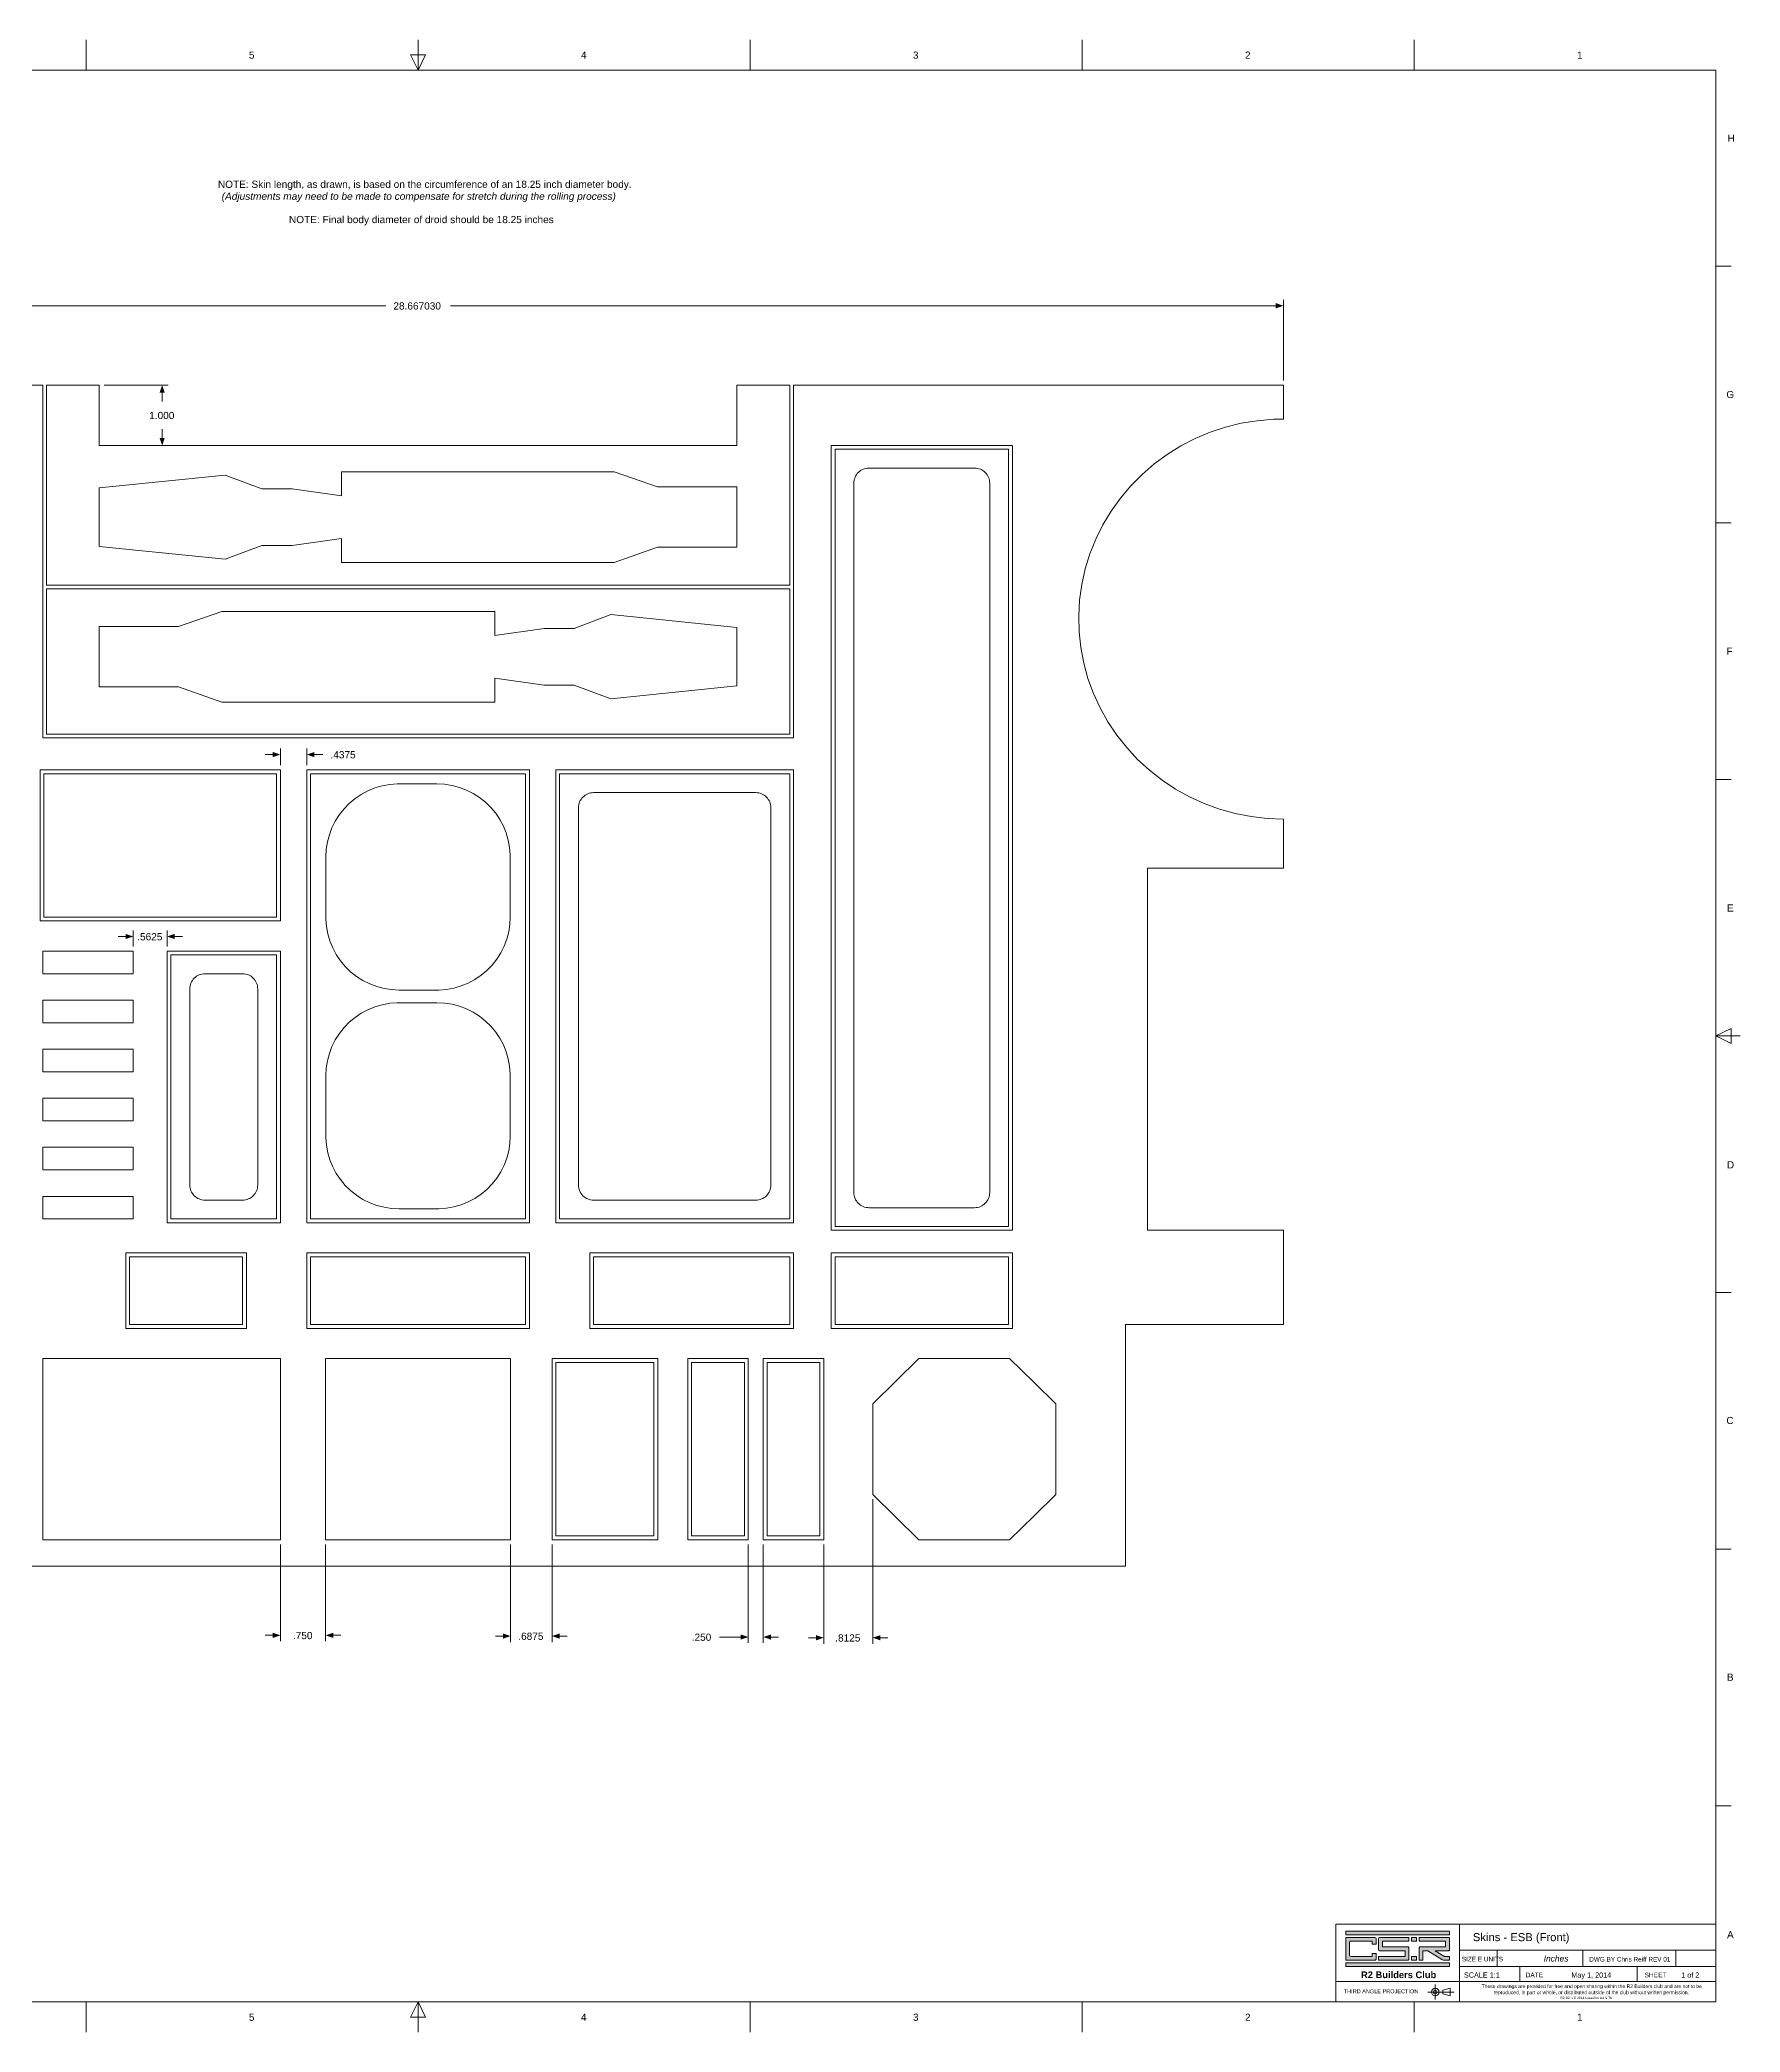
# Model space of a CAD drawing. Header units: millimetres. Extents: x 2076.8 to 2173.2, y 809.3 to 842.3.
# Drawn here: x 2092.39 to 2120.55, y 809.26 to 842.26 of the extents above; entities that cross this region are included whole.
import ezdxf

# ---------------------------------------------------------------- set-up
doc = ezdxf.new("R2010")
doc.units = ezdxf.units.MM
for name, color, linetype in [('PDF_Geometry', 7, 'Continuous'), ('PDF_Solid Fills', 5, 'Continuous'), ('PDF_Text', 7, 'Continuous')]:
    doc.layers.add(name, color=color, linetype=linetype)
doc.styles.add('PDF Arial', font='arial.ttf')
doc.styles.add('PDF Arial Bold', font='arialbd.ttf')
doc.styles.add('PDF Arial Italic', font='ariali.ttf')

msp = doc.modelspace()

# ---------------------------------------------------------------- hatches: boundary and pattern name
at = {"layer": 'PDF_Solid Fills', "true_color": 0xc0c0c0, "transparency": 33554559}
h = msp.add_hatch(color=9, dxfattribs=at)
h.paths.add_polyline_path([(2115.738, 810.345), (2115.738, 810.408), (2114.019, 810.408), (2114.019, 810.345)], flags=0)
h.paths.add_polyline_path([(2114.019, 810.869), (2115.738, 810.869), (2115.738, 810.932), (2114.019, 810.932)], flags=0)
h.paths.add_polyline_path([(2114.522, 810.467), (2114.522, 810.466), (2114.522, 810.465), (2114.522, 810.464), (2114.521, 810.464), (2114.521, 810.463), (2114.521, 810.462), (2114.521, 810.461), (2114.52, 810.46), (2114.52, 810.459), (2114.519, 810.458), (2114.519, 810.457), (2114.518, 810.457), (2114.518, 810.456), (2114.517, 810.455), (2114.516, 810.455), (2114.516, 810.454), (2114.515, 810.453), (2114.514, 810.453), (2114.513, 810.452), (2114.512, 810.452), (2114.512, 810.451), (2114.511, 810.451), (2114.51, 810.451), (2114.509, 810.45), (2114.508, 810.45), (2114.507, 810.45), (2114.506, 810.45), (2114.505, 810.45), (2114.504, 810.45), (2114.036, 810.45), (2114.035, 810.45), (2114.034, 810.45), (2114.033, 810.45), (2114.032, 810.45), (2114.031, 810.45), (2114.031, 810.451), (2114.03, 810.451), (2114.029, 810.451), (2114.028, 810.452), (2114.027, 810.452), (2114.026, 810.453), (2114.026, 810.453), (2114.025, 810.454), (2114.024, 810.455), (2114.023, 810.455), (2114.023, 810.456), (2114.022, 810.457), (2114.022, 810.457), (2114.021, 810.458), (2114.021, 810.459), (2114.02, 810.46), (2114.02, 810.461), (2114.019, 810.462), (2114.019, 810.463), (2114.019, 810.464), (2114.019, 810.464), (2114.019, 810.465), (2114.019, 810.466), (2114.019, 810.467), (2114.019, 810.81), (2114.019, 810.81), (2114.019, 810.811), (2114.019, 810.812), (2114.019, 810.813), (2114.019, 810.814), (2114.019, 810.815), (2114.02, 810.816), (2114.02, 810.817), (2114.021, 810.818), (2114.021, 810.819), (2114.022, 810.819), (2114.022, 810.82), (2114.023, 810.821), (2114.023, 810.822), (2114.024, 810.822), (2114.025, 810.823), (2114.026, 810.824), (2114.026, 810.824), (2114.027, 810.825), (2114.028, 810.825), (2114.029, 810.826), (2114.03, 810.826), (2114.031, 810.826), (2114.031, 810.827), (2114.032, 810.827), (2114.033, 810.827), (2114.034, 810.827), (2114.035, 810.827), (2114.036, 810.827), (2114.504, 810.827), (2114.505, 810.827), (2114.506, 810.827), (2114.507, 810.827), (2114.508, 810.827), (2114.509, 810.827), (2114.51, 810.826), (2114.511, 810.826), (2114.512, 810.826), (2114.512, 810.825), (2114.513, 810.825), (2114.514, 810.824), (2114.515, 810.824), (2114.516, 810.823), (2114.516, 810.822), (2114.517, 810.822), (2114.518, 810.821), (2114.518, 810.82), (2114.519, 810.819), (2114.519, 810.819), (2114.52, 810.818), (2114.52, 810.817), (2114.521, 810.816), (2114.521, 810.815), (2114.521, 810.814), (2114.521, 810.813), (2114.522, 810.812), (2114.522, 810.811), (2114.522, 810.81), (2114.522, 810.81), (2114.522, 810.717), (2114.459, 810.717), (2114.459, 810.76), (2114.459, 810.76), (2114.459, 810.76), (2114.459, 810.761), (2114.459, 810.761), (2114.459, 810.761), (2114.459, 810.761), (2114.459, 810.761), (2114.458, 810.762), (2114.458, 810.762), (2114.458, 810.762), (2114.458, 810.762), (2114.458, 810.763), (2114.458, 810.763), (2114.458, 810.763), (2114.458, 810.763), (2114.457, 810.763), (2114.457, 810.763), (2114.457, 810.763), (2114.457, 810.764), (2114.457, 810.764), (2114.456, 810.764), (2114.456, 810.764), (2114.456, 810.764), (2114.456, 810.764), (2114.455, 810.764), (2114.455, 810.764), (2114.455, 810.764), (2114.455, 810.764), (2114.454, 810.764), (2114.102, 810.764), (2114.101, 810.764), (2114.1, 810.764), (2114.099, 810.764), (2114.098, 810.764), (2114.097, 810.763), (2114.096, 810.763), (2114.095, 810.763), (2114.094, 810.762), (2114.093, 810.762), (2114.092, 810.761), (2114.091, 810.761), (2114.09, 810.76), (2114.089, 810.759), (2114.088, 810.759), (2114.087, 810.758), (2114.086, 810.757), (2114.086, 810.756), (2114.085, 810.755), (2114.084, 810.754), (2114.084, 810.753), (2114.083, 810.752), (2114.083, 810.751), (2114.083, 810.75), (2114.082, 810.749), (2114.082, 810.748), (2114.082, 810.747), (2114.082, 810.746), (2114.081, 810.744), (2114.081, 810.743), (2114.081, 810.534), (2114.081, 810.532), (2114.082, 810.531), (2114.082, 810.53), (2114.082, 810.529), (2114.082, 810.528), (2114.083, 810.527), (2114.083, 810.526), (2114.083, 810.525), (2114.084, 810.524), (2114.084, 810.523), (2114.085, 810.522), (2114.086, 810.521), (2114.086, 810.52), (2114.087, 810.519), (2114.088, 810.518), (2114.089, 810.518), (2114.09, 810.517), (2114.091, 810.516), (2114.092, 810.516), (2114.093, 810.515), (2114.094, 810.515), (2114.095, 810.514), (2114.096, 810.514), (2114.097, 810.513), (2114.098, 810.513), (2114.099, 810.513), (2114.1, 810.513), (2114.101, 810.513), (2114.102, 810.513), (2114.454, 810.513), (2114.455, 810.513), (2114.455, 810.513), (2114.455, 810.513), (2114.455, 810.513), (2114.456, 810.513), (2114.456, 810.513), (2114.456, 810.513), (2114.456, 810.513), (2114.457, 810.513), (2114.457, 810.513), (2114.457, 810.513), (2114.457, 810.514), (2114.457, 810.514), (2114.458, 810.514), (2114.458, 810.514), (2114.458, 810.514), (2114.458, 810.514), (2114.458, 810.515), (2114.458, 810.515), (2114.458, 810.515), (2114.458, 810.515), (2114.459, 810.515), (2114.459, 810.516), (2114.459, 810.516), (2114.459, 810.516), (2114.459, 810.516), (2114.459, 810.517), (2114.459, 810.517), (2114.459, 810.517), (2114.459, 810.56), (2114.522, 810.56)], flags=0)
h.paths.add_polyline_path([(2115.298, 810.45), (2115.298, 810.603), (2115.298, 810.603), (2115.298, 810.603), (2115.298, 810.603), (2115.298, 810.604), (2115.298, 810.604), (2115.298, 810.604), (2115.298, 810.604), (2115.298, 810.604), (2115.298, 810.605), (2115.298, 810.605), (2115.298, 810.605), (2115.299, 810.605), (2115.299, 810.605), (2115.299, 810.606), (2115.299, 810.606), (2115.299, 810.606), (2115.299, 810.606), (2115.3, 810.606), (2115.3, 810.606), (2115.3, 810.606), (2115.3, 810.607), (2115.3, 810.607), (2115.301, 810.607), (2115.301, 810.607), (2115.301, 810.607), (2115.301, 810.607), (2115.302, 810.607), (2115.302, 810.607), (2115.302, 810.607), (2115.382, 810.607), (2115.613, 810.462), (2115.614, 810.462), (2115.616, 810.461), (2115.617, 810.46), (2115.618, 810.459), (2115.62, 810.459), (2115.621, 810.458), (2115.623, 810.457), (2115.624, 810.456), (2115.626, 810.456), (2115.627, 810.455), (2115.629, 810.455), (2115.63, 810.454), (2115.632, 810.454), (2115.633, 810.453), (2115.635, 810.453), (2115.636, 810.452), (2115.638, 810.452), (2115.64, 810.452), (2115.641, 810.451), (2115.643, 810.451), (2115.644, 810.451), (2115.646, 810.45), (2115.648, 810.45), (2115.649, 810.45), (2115.651, 810.45), (2115.652, 810.45), (2115.654, 810.45), (2115.656, 810.45), (2115.657, 810.45), (2115.738, 810.45), (2115.738, 810.513), (2115.657, 810.513), (2115.657, 810.513), (2115.656, 810.513), (2115.656, 810.513), (2115.656, 810.513), (2115.655, 810.513), (2115.655, 810.513), (2115.654, 810.513), (2115.654, 810.513), (2115.654, 810.513), (2115.653, 810.513), (2115.653, 810.513), (2115.652, 810.513), (2115.652, 810.513), (2115.652, 810.513), (2115.651, 810.513), (2115.651, 810.514), (2115.65, 810.514), (2115.65, 810.514), (2115.65, 810.514), (2115.649, 810.514), (2115.649, 810.514), (2115.649, 810.514), (2115.648, 810.515), (2115.648, 810.515), (2115.648, 810.515), (2115.647, 810.515), (2115.647, 810.515), (2115.646, 810.516), (2115.646, 810.516), (2115.5, 810.607), (2115.72, 810.607), (2115.721, 810.607), (2115.722, 810.607), (2115.723, 810.607), (2115.724, 810.607), (2115.725, 810.608), (2115.726, 810.608), (2115.727, 810.608), (2115.728, 810.609), (2115.729, 810.609), (2115.729, 810.61), (2115.73, 810.61), (2115.731, 810.611), (2115.732, 810.611), (2115.733, 810.612), (2115.733, 810.612), (2115.734, 810.613), (2115.734, 810.614), (2115.735, 810.615), (2115.735, 810.616), (2115.736, 810.616), (2115.736, 810.617), (2115.737, 810.618), (2115.737, 810.619), (2115.737, 810.62), (2115.738, 810.621), (2115.738, 810.622), (2115.738, 810.623), (2115.738, 810.624), (2115.738, 810.625), (2115.738, 810.81), (2115.738, 810.81), (2115.738, 810.811), (2115.738, 810.812), (2115.738, 810.813), (2115.737, 810.814), (2115.737, 810.815), (2115.737, 810.816), (2115.736, 810.817), (2115.736, 810.818), (2115.735, 810.819), (2115.735, 810.819), (2115.734, 810.82), (2115.734, 810.821), (2115.733, 810.822), (2115.733, 810.822), (2115.732, 810.823), (2115.731, 810.824), (2115.73, 810.824), (2115.729, 810.825), (2115.729, 810.825), (2115.728, 810.826), (2115.727, 810.826), (2115.726, 810.826), (2115.725, 810.827), (2115.724, 810.827), (2115.723, 810.827), (2115.722, 810.827), (2115.721, 810.827), (2115.72, 810.827), (2115.235, 810.827), (2115.235, 810.764), (2115.671, 810.764), (2115.671, 810.764), (2115.671, 810.764), (2115.671, 810.764), (2115.672, 810.764), (2115.672, 810.764), (2115.672, 810.764), (2115.672, 810.764), (2115.673, 810.764), (2115.673, 810.764), (2115.673, 810.764), (2115.673, 810.763), (2115.673, 810.763), (2115.674, 810.763), (2115.674, 810.763), (2115.674, 810.763), (2115.674, 810.763), (2115.674, 810.763), (2115.674, 810.762), (2115.674, 810.762), (2115.675, 810.762), (2115.675, 810.762), (2115.675, 810.761), (2115.675, 810.761), (2115.675, 810.761), (2115.675, 810.761), (2115.675, 810.761), (2115.675, 810.76), (2115.675, 810.76), (2115.675, 810.76), (2115.675, 810.674), (2115.675, 810.674), (2115.675, 810.674), (2115.675, 810.674), (2115.675, 810.673), (2115.675, 810.673), (2115.675, 810.673), (2115.675, 810.673), (2115.675, 810.672), (2115.675, 810.672), (2115.674, 810.672), (2115.674, 810.672), (2115.674, 810.672), (2115.674, 810.671), (2115.674, 810.671), (2115.674, 810.671), (2115.674, 810.671), (2115.673, 810.671), (2115.673, 810.671), (2115.673, 810.671), (2115.673, 810.67), (2115.673, 810.67), (2115.672, 810.67), (2115.672, 810.67), (2115.672, 810.67), (2115.672, 810.67), (2115.671, 810.67), (2115.671, 810.67), (2115.671, 810.67), (2115.671, 810.67), (2115.252, 810.67), (2115.251, 810.67), (2115.25, 810.67), (2115.25, 810.67), (2115.249, 810.669), (2115.248, 810.669), (2115.247, 810.669), (2115.246, 810.669), (2115.245, 810.668), (2115.244, 810.668), (2115.243, 810.667), (2115.242, 810.667), (2115.242, 810.666), (2115.241, 810.666), (2115.24, 810.665), (2115.24, 810.664), (2115.239, 810.664), (2115.238, 810.663), (2115.238, 810.662), (2115.237, 810.661), (2115.237, 810.661), (2115.236, 810.66), (2115.236, 810.659), (2115.236, 810.658), (2115.235, 810.657), (2115.235, 810.656), (2115.235, 810.655), (2115.235, 810.654), (2115.235, 810.653), (2115.235, 810.652), (2115.235, 810.45)], flags=0)
h.paths.add_polyline_path([(2114.564, 810.625), (2114.564, 810.624), (2114.564, 810.623), (2114.564, 810.622), (2114.564, 810.621), (2114.564, 810.62), (2114.565, 810.619), (2114.565, 810.618), (2114.565, 810.617), (2114.566, 810.616), (2114.566, 810.616), (2114.567, 810.615), (2114.567, 810.614), (2114.568, 810.613), (2114.569, 810.612), (2114.569, 810.612), (2114.57, 810.611), (2114.571, 810.611), (2114.571, 810.61), (2114.572, 810.61), (2114.573, 810.609), (2114.574, 810.609), (2114.575, 810.608), (2114.576, 810.608), (2114.577, 810.608), (2114.578, 810.607), (2114.579, 810.607), (2114.579, 810.607), (2114.58, 810.607), (2114.581, 810.607), (2115, 810.607), (2115, 810.607), (2115, 810.607), (2115, 810.607), (2115.001, 810.607), (2115.001, 810.607), (2115.001, 810.607), (2115.001, 810.607), (2115.002, 810.607), (2115.002, 810.606), (2115.002, 810.606), (2115.002, 810.606), (2115.002, 810.606), (2115.003, 810.606), (2115.003, 810.606), (2115.003, 810.606), (2115.003, 810.605), (2115.003, 810.605), (2115.003, 810.605), (2115.003, 810.605), (2115.004, 810.605), (2115.004, 810.604), (2115.004, 810.604), (2115.004, 810.604), (2115.004, 810.604), (2115.004, 810.604), (2115.004, 810.603), (2115.004, 810.603), (2115.004, 810.603), (2115.004, 810.603), (2115.004, 810.517), (2115.004, 810.517), (2115.004, 810.517), (2115.004, 810.516), (2115.004, 810.516), (2115.004, 810.516), (2115.004, 810.516), (2115.004, 810.515), (2115.004, 810.515), (2115.004, 810.515), (2115.003, 810.515), (2115.003, 810.515), (2115.003, 810.514), (2115.003, 810.514), (2115.003, 810.514), (2115.003, 810.514), (2115.003, 810.514), (2115.002, 810.514), (2115.002, 810.513), (2115.002, 810.513), (2115.002, 810.513), (2115.002, 810.513), (2115.001, 810.513), (2115.001, 810.513), (2115.001, 810.513), (2115.001, 810.513), (2115, 810.513), (2115, 810.513), (2115, 810.513), (2115, 810.513), (2114.564, 810.513), (2114.564, 810.45), (2115.049, 810.45), (2115.05, 810.45), (2115.051, 810.45), (2115.052, 810.45), (2115.053, 810.45), (2115.054, 810.45), (2115.055, 810.451), (2115.056, 810.451), (2115.057, 810.451), (2115.058, 810.452), (2115.058, 810.452), (2115.059, 810.453), (2115.06, 810.453), (2115.061, 810.454), (2115.061, 810.455), (2115.062, 810.455), (2115.063, 810.456), (2115.063, 810.457), (2115.064, 810.457), (2115.064, 810.458), (2115.065, 810.459), (2115.065, 810.46), (2115.066, 810.461), (2115.066, 810.462), (2115.066, 810.463), (2115.067, 810.464), (2115.067, 810.464), (2115.067, 810.465), (2115.067, 810.466), (2115.067, 810.467), (2115.067, 810.652), (2115.067, 810.653), (2115.067, 810.654), (2115.067, 810.655), (2115.067, 810.656), (2115.066, 810.657), (2115.066, 810.658), (2115.066, 810.659), (2115.065, 810.66), (2115.065, 810.661), (2115.064, 810.661), (2115.064, 810.662), (2115.063, 810.663), (2115.063, 810.664), (2115.062, 810.664), (2115.061, 810.665), (2115.061, 810.666), (2115.06, 810.666), (2115.059, 810.667), (2115.058, 810.667), (2115.058, 810.668), (2115.057, 810.668), (2115.056, 810.669), (2115.055, 810.669), (2115.054, 810.669), (2115.053, 810.669), (2115.052, 810.67), (2115.051, 810.67), (2115.05, 810.67), (2115.049, 810.67), (2114.631, 810.67), (2114.631, 810.67), (2114.631, 810.67), (2114.63, 810.67), (2114.63, 810.67), (2114.63, 810.67), (2114.63, 810.67), (2114.629, 810.67), (2114.629, 810.67), (2114.629, 810.67), (2114.629, 810.671), (2114.629, 810.671), (2114.628, 810.671), (2114.628, 810.671), (2114.628, 810.671), (2114.628, 810.671), (2114.628, 810.671), (2114.628, 810.672), (2114.627, 810.672), (2114.627, 810.672), (2114.627, 810.672), (2114.627, 810.672), (2114.627, 810.673), (2114.627, 810.673), (2114.627, 810.673), (2114.627, 810.673), (2114.627, 810.674), (2114.627, 810.674), (2114.627, 810.674), (2114.627, 810.674), (2114.627, 810.76), (2114.627, 810.76), (2114.627, 810.76), (2114.627, 810.761), (2114.627, 810.761), (2114.627, 810.761), (2114.627, 810.761), (2114.627, 810.761), (2114.627, 810.762), (2114.627, 810.762), (2114.627, 810.762), (2114.627, 810.762), (2114.628, 810.763), (2114.628, 810.763), (2114.628, 810.763), (2114.628, 810.763), (2114.628, 810.763), (2114.628, 810.763), (2114.629, 810.763), (2114.629, 810.764), (2114.629, 810.764), (2114.629, 810.764), (2114.629, 810.764), (2114.63, 810.764), (2114.63, 810.764), (2114.63, 810.764), (2114.63, 810.764), (2114.631, 810.764), (2114.631, 810.764), (2114.631, 810.764), (2115.067, 810.764), (2115.067, 810.827), (2114.581, 810.827), (2114.58, 810.827), (2114.579, 810.827), (2114.579, 810.827), (2114.578, 810.827), (2114.577, 810.827), (2114.576, 810.826), (2114.575, 810.826), (2114.574, 810.826), (2114.573, 810.825), (2114.572, 810.825), (2114.571, 810.824), (2114.571, 810.824), (2114.57, 810.823), (2114.569, 810.822), (2114.569, 810.822), (2114.568, 810.821), (2114.567, 810.82), (2114.567, 810.819), (2114.566, 810.819), (2114.566, 810.818), (2114.565, 810.817), (2114.565, 810.816), (2114.565, 810.815), (2114.564, 810.814), (2114.564, 810.813), (2114.564, 810.812), (2114.564, 810.811), (2114.564, 810.81), (2114.564, 810.81)], flags=0)
h.paths.add_polyline_path([(2115.193, 810.513), (2115.109, 810.513), (2115.109, 810.45), (2115.193, 810.45)], flags=0)
h.paths.add_polyline_path([(2115.193, 810.827), (2115.109, 810.827), (2115.109, 810.764), (2115.193, 810.764)], flags=0)

# ---------------------------------------------------------------- linework, layer by layer
at = {"layer": 'PDF_Geometry', "lineweight": 0}
for points in [[(2093.153, 842.258), (2093.153, 841.758)], [(2098.653, 841.758), (2098.778, 842.008), (2098.528, 842.008), (2098.653, 841.758), (2098.653, 842.258)], [(2104.153, 842.258), (2104.153, 841.758)], [(2109.653, 842.258), (2109.653, 841.758)], [(2115.153, 842.258), (2115.153, 841.758)], [(2120.403, 838.508), (2120.153, 838.508)], [(2092.1, 816.977), (2093.122, 816.977), (2094.216, 816.977), (2096.091, 816.977), (2096.591, 816.977), (2100.685, 816.977), (2102.872, 816.977), (2104.247, 816.977), (2105.435, 816.977), (2108.856, 816.977), (2110.372, 816.977), (2110.372, 820.664), (2110.372, 820.977), (2112.987, 820.977), (2112.987, 822.352), (2112.987, 822.539), (2110.737, 822.539), (2110.737, 827.164), (2110.737, 828.539), (2112.987, 828.539), (2112.987, 829.352), (2112.718, 829.362), (2112.451, 829.393), (2112.188, 829.445), (2111.929, 829.517), (2111.677, 829.609), (2111.434, 829.72), (2111.2, 829.849), (2110.977, 829.996), (2110.767, 830.16), (2110.763, 830.164), (2110.571, 830.34), (2110.391, 830.534), (2110.226, 830.742), (2110.079, 830.962), (2109.95, 831.192), (2109.84, 831.432), (2109.75, 831.679), (2109.68, 831.933), (2109.632, 832.191), (2109.604, 832.453), (2109.597, 832.715), (2109.612, 832.977), (2109.648, 833.238), (2109.705, 833.494), (2109.783, 833.746), (2109.88, 833.99), (2109.998, 834.227), (2110.134, 834.453), (2110.288, 834.668), (2110.459, 834.871), (2110.646, 835.06), (2110.847, 835.234), (2111.062, 835.391), (2111.289, 835.532), (2111.527, 835.654), (2111.774, 835.758), (2112.029, 835.842), (2112.289, 835.906), (2112.554, 835.95), (2112.822, 835.973), (2112.987, 835.977), (2112.987, 836.039), (2112.987, 836.539), (2108.856, 836.539), (2105.435, 836.539), (2104.872, 836.539), (2104.872, 836.039), (2104.872, 830.695), (2104.247, 830.695), (2102.872, 830.695), (2100.685, 830.695), (2096.591, 830.695), (2096.091, 830.695), (2094.216, 830.695), (2093.122, 830.695), (2092.435, 830.695), (2092.435, 836.039), (2092.435, 836.539), (2092.1, 836.539)], [(2120.403, 834.258), (2120.153, 834.258)], [(2120.403, 830.008), (2120.153, 830.008)], [(2120.153, 825.758), (2120.403, 825.633), (2120.403, 825.883), (2120.153, 825.758), (2120.553, 825.758)], [(2120.153, 821.508), (2120.403, 821.508)], [(2120.153, 817.258), (2120.403, 817.258)], [(2120.153, 813.008), (2120.403, 813.008)], [(2115.903, 811.047), (2115.903, 809.758)], [(2120.153, 810.615), (2115.903, 810.615)], [(2116.529, 810.615), (2116.529, 810.348)], [(2117.948, 810.615), (2117.948, 810.351)], [(2119.488, 810.615), (2119.488, 810.351)], [(2120.153, 810.348), (2115.903, 810.348)], [(2116.903, 810.098), (2116.903, 810.348)], [(2118.849, 810.098), (2118.849, 810.348)], [(2113.856, 810.098), (2120.153, 810.098)], [(2115.502, 809.796), (2115.502, 809.921), (2115.377, 809.921)], [(2115.502, 810.046), (2115.502, 809.921), (2115.627, 809.921), (2115.627, 809.952), (2115.752, 809.984), (2115.752, 809.921), (2115.752, 809.859), (2115.627, 809.89), (2115.627, 809.921), (2115.752, 809.921), (2115.815, 809.921)], [(2093.153, 809.258), (2093.153, 809.758)], [(2098.653, 809.758), (2098.528, 809.508), (2098.778, 809.508), (2098.653, 809.758), (2098.653, 809.258)], [(2104.153, 809.258), (2104.153, 809.758)], [(2109.653, 809.258), (2109.653, 809.758)], [(2115.153, 809.258), (2115.153, 809.758)]]:
    msp.add_lwpolyline(points, dxfattribs=at)
for points in [[(2077.153, 841.758), (2077.153, 809.758), (2120.153, 809.758), (2120.153, 841.758)], [(2103.935, 836.539), (2103.935, 835.539), (2093.372, 835.539), (2093.372, 836.539), (2092.497, 836.539), (2092.497, 833.227), (2104.81, 833.227), (2104.81, 836.539)], [(2105.497, 822.539), (2105.497, 827.164), (2105.497, 830.164), (2105.497, 835.539), (2108.497, 835.539), (2108.497, 830.164), (2108.497, 827.164), (2108.497, 822.539)], [(2105.56, 822.602), (2108.435, 822.602), (2108.435, 835.477), (2105.56, 835.477)], [(2097.384, 835.102), (2101.903, 835.102), (2102.619, 834.852), (2103.934, 834.852), (2103.934, 833.852), (2102.619, 833.852), (2101.903, 833.602), (2097.384, 833.602), (2097.384, 833.997), (2096.567, 833.881), (2096.067, 833.881), (2095.459, 833.654), (2093.372, 833.868), (2093.372, 834.835), (2095.459, 835.049), (2096.067, 834.822), (2096.567, 834.822), (2097.384, 834.706)], [(2104.81, 830.758), (2104.81, 833.164), (2092.497, 833.164), (2092.497, 830.758)], [(2095.404, 832.789), (2099.923, 832.789), (2099.923, 832.394), (2100.74, 832.51), (2101.24, 832.51), (2101.848, 832.737), (2103.934, 832.523), (2103.934, 831.556), (2101.848, 831.341), (2101.24, 831.568), (2100.74, 831.568), (2099.923, 831.684), (2099.923, 831.289), (2095.404, 831.289), (2094.687, 831.539), (2093.372, 831.539), (2093.372, 832.539), (2094.687, 832.539)], [(2096.372, 827.664), (2096.091, 827.664), (2094.216, 827.664), (2093.122, 827.664), (2092.391, 827.664), (2092.391, 830.164), (2093.122, 830.164), (2094.216, 830.164), (2096.091, 830.164), (2096.372, 830.164)], [(2092.453, 830.102), (2092.453, 827.727), (2096.31, 827.727), (2096.31, 830.102)], [(2100.497, 822.664), (2096.81, 822.664), (2096.81, 827.164), (2096.81, 830.164), (2100.497, 830.164), (2100.497, 827.164)], [(2100.435, 822.727), (2100.435, 830.102), (2096.872, 830.102), (2096.872, 822.727)], [(2100.935, 830.164), (2102.872, 830.164), (2104.247, 830.164), (2104.872, 830.164), (2104.872, 827.164), (2104.872, 822.664), (2104.247, 822.664), (2102.872, 822.664), (2100.935, 822.664), (2100.935, 827.164)], [(2100.997, 830.102), (2100.997, 822.727), (2104.81, 822.727), (2104.81, 830.102)], [(2100.18, 828.727), (2100.18, 827.726), (2100.174, 827.603), (2100.155, 827.481), (2100.123, 827.361), (2100.08, 827.245), (2100.024, 827.134), (2099.957, 827.029), (2099.88, 826.932), (2099.793, 826.843), (2099.697, 826.763), (2099.594, 826.693), (2099.483, 826.634), (2099.367, 826.587), (2099.247, 826.552), (2099.123, 826.529), (2098.998, 826.519), (2098.966, 826.519), (2098.34, 826.519), (2098.215, 826.526), (2098.091, 826.545), (2097.969, 826.577), (2097.852, 826.621), (2097.74, 826.677), (2097.634, 826.744), (2097.536, 826.822), (2097.447, 826.909), (2097.367, 827.004), (2097.298, 827.107), (2097.24, 827.217), (2097.193, 827.332), (2097.159, 827.45), (2097.136, 827.572), (2097.127, 827.695), (2097.126, 827.726), (2097.126, 828.727), (2097.133, 828.851), (2097.152, 828.973), (2097.183, 829.092), (2097.227, 829.208), (2097.282, 829.319), (2097.349, 829.424), (2097.426, 829.521), (2097.513, 829.611), (2097.609, 829.691), (2097.713, 829.76), (2097.823, 829.819), (2097.939, 829.866), (2098.06, 829.901), (2098.184, 829.924), (2098.309, 829.934), (2098.34, 829.934), (2098.966, 829.934), (2099.092, 829.928), (2099.216, 829.908), (2099.337, 829.876), (2099.455, 829.832), (2099.567, 829.776), (2099.672, 829.709), (2099.77, 829.631), (2099.859, 829.544), (2099.939, 829.449), (2100.008, 829.346), (2100.067, 829.236), (2100.113, 829.122), (2100.148, 829.003), (2100.17, 828.881), (2100.18, 828.758)], [(2092.435, 826.789), (2092.435, 827.164), (2093.122, 827.164), (2093.935, 827.164), (2093.935, 826.789), (2093.122, 826.789)], [(2094.497, 822.664), (2094.497, 827.164), (2096.091, 827.164), (2096.372, 827.164), (2096.372, 822.664), (2096.091, 822.664)], [(2094.56, 827.102), (2094.56, 822.727), (2096.31, 822.727), (2096.31, 827.102)], [(2093.935, 826.352), (2093.935, 825.977), (2093.122, 825.977), (2092.435, 825.977), (2092.435, 826.352), (2093.122, 826.352)], [(2098.34, 826.309), (2098.966, 826.309), (2099.092, 826.303), (2099.216, 826.283), (2099.337, 826.251), (2099.455, 826.207), (2099.567, 826.151), (2099.672, 826.084), (2099.77, 826.006), (2099.859, 825.919), (2099.939, 825.824), (2100.008, 825.721), (2100.067, 825.611), (2100.113, 825.497), (2100.148, 825.378), (2100.17, 825.256), (2100.18, 825.133), (2100.18, 825.102), (2100.18, 824.101), (2100.174, 823.978), (2100.155, 823.856), (2100.123, 823.736), (2100.08, 823.62), (2100.024, 823.509), (2099.957, 823.404), (2099.88, 823.307), (2099.793, 823.218), (2099.697, 823.138), (2099.594, 823.068), (2099.483, 823.009), (2099.367, 822.962), (2099.247, 822.927), (2099.123, 822.904), (2098.998, 822.894), (2098.966, 822.894), (2098.34, 822.894), (2098.215, 822.901), (2098.091, 822.92), (2097.969, 822.952), (2097.852, 822.996), (2097.74, 823.052), (2097.634, 823.119), (2097.536, 823.197), (2097.447, 823.284), (2097.367, 823.379), (2097.298, 823.482), (2097.24, 823.592), (2097.193, 823.707), (2097.159, 823.825), (2097.136, 823.947), (2097.127, 824.07), (2097.126, 824.101), (2097.126, 825.102), (2097.133, 825.226), (2097.152, 825.348), (2097.183, 825.467), (2097.227, 825.583), (2097.282, 825.694), (2097.349, 825.799), (2097.426, 825.896), (2097.513, 825.986), (2097.609, 826.066), (2097.713, 826.135), (2097.823, 826.194), (2097.939, 826.241), (2098.06, 826.276), (2098.184, 826.299), (2098.309, 826.309)], [(2093.935, 825.164), (2093.122, 825.164), (2092.435, 825.164), (2092.435, 825.539), (2093.122, 825.539), (2093.935, 825.539)], [(2092.435, 824.727), (2093.122, 824.727), (2093.935, 824.727), (2093.935, 824.352), (2093.122, 824.352), (2092.435, 824.352)], [(2092.435, 823.539), (2092.435, 823.914), (2093.122, 823.914), (2093.935, 823.914), (2093.935, 823.539), (2093.122, 823.539)], [(2092.435, 822.727), (2092.435, 823.102), (2093.122, 823.102), (2093.935, 823.102), (2093.935, 822.727), (2093.122, 822.727)], [(2093.81, 820.914), (2093.81, 822.164), (2094.216, 822.164), (2095.81, 822.164), (2095.81, 820.914), (2094.216, 820.914)], [(2093.872, 822.102), (2093.872, 820.977), (2095.747, 820.977), (2095.747, 822.102)], [(2100.497, 822.164), (2100.497, 820.914), (2096.81, 820.914), (2096.81, 822.164)], [(2100.435, 820.977), (2100.435, 822.102), (2096.872, 822.102), (2096.872, 820.977)], [(2101.497, 822.164), (2102.872, 822.164), (2104.247, 822.164), (2104.872, 822.164), (2104.872, 820.914), (2104.247, 820.914), (2102.872, 820.914), (2101.497, 820.914)], [(2101.56, 820.977), (2104.81, 820.977), (2104.81, 822.102), (2101.56, 822.102)], [(2108.497, 822.164), (2108.497, 820.914), (2105.497, 820.914), (2105.497, 822.164)], [(2108.435, 822.102), (2105.56, 822.102), (2105.56, 820.977), (2108.435, 820.977)], [(2092.435, 820.414), (2093.122, 820.414), (2094.216, 820.414), (2096.091, 820.414), (2096.372, 820.414), (2096.372, 817.414), (2096.091, 817.414), (2094.216, 817.414), (2093.122, 817.414), (2092.435, 817.414)], [(2100.185, 820.414), (2100.185, 817.414), (2097.122, 817.414), (2097.122, 820.414)], [(2100.872, 820.414), (2102.622, 820.414), (2102.622, 817.414), (2100.872, 817.414)], [(2103.122, 820.414), (2104.122, 820.414), (2104.122, 817.414), (2103.122, 817.414)], [(2105.372, 817.414), (2104.372, 817.414), (2104.372, 820.414), (2105.372, 820.414)], [(2108.451, 817.414), (2106.949, 817.414), (2106.185, 818.164), (2106.185, 819.664), (2106.949, 820.414), (2108.451, 820.414), (2108.856, 820.017), (2109.216, 819.664), (2109.216, 818.164), (2108.856, 817.812)], [(2100.935, 817.477), (2102.56, 817.477), (2102.56, 820.352), (2100.935, 820.352)], [(2103.185, 820.352), (2103.185, 817.477), (2104.06, 817.477), (2104.06, 820.352)], [(2104.435, 817.477), (2105.31, 817.477), (2105.31, 820.352), (2104.435, 820.352)], [(2120.153, 809.758), (2120.153, 811.047), (2113.856, 811.047), (2113.856, 809.758)], [(2114.019, 810.932), (2115.738, 810.932), (2115.738, 810.869), (2114.019, 810.869)], [(2115.193, 810.764), (2115.109, 810.764), (2115.109, 810.827), (2115.193, 810.827)], [(2115.193, 810.45), (2115.109, 810.45), (2115.109, 810.513), (2115.193, 810.513)], [(2114.019, 810.345), (2114.019, 810.408), (2115.738, 810.408), (2115.738, 810.345)]]:
    msp.add_lwpolyline(points, close=True, dxfattribs=at)
at = {"layer": 'PDF_Geometry', "color": 5, "lineweight": 0}
for points in [[(2112.987, 837.952), (2112.987, 836.618)], [(2084.446, 837.854), (2098.119, 837.854)], [(2112.861, 837.854), (2099.188, 837.854)], [(2094.512, 836.539), (2093.451, 836.539)], [(2094.414, 836.413), (2094.414, 836.268)], [(2094.414, 835.665), (2094.414, 835.81)], [(2094.512, 835.539), (2093.451, 835.539)], [(2096.246, 830.419), (2096.12, 830.419)], [(2096.372, 830.518), (2096.372, 830.243)], [(2096.81, 830.518), (2096.81, 830.243)], [(2093.809, 827.406), (2093.683, 827.406)], [(2093.935, 827.504), (2093.935, 827.243)], [(2094.497, 827.504), (2094.497, 827.243)], [(2094.623, 827.406), (2094.749, 827.406)], [(2106.185, 815.692), (2106.185, 818.085)], [(2096.372, 815.732), (2096.372, 817.335)], [(2097.122, 815.732), (2097.122, 817.335)], [(2100.185, 815.72), (2100.185, 817.335)], [(2100.872, 815.72), (2100.872, 817.335)], [(2104.122, 815.704), (2104.122, 817.335)], [(2104.372, 815.704), (2104.372, 817.335)], [(2105.372, 815.692), (2105.372, 817.335)], [(2096.246, 815.831), (2096.12, 815.831)], [(2097.248, 815.831), (2097.374, 815.831)], [(2100.059, 815.818), (2099.933, 815.818)], [(2100.998, 815.818), (2101.124, 815.818)], [(2103.644, 815.802), (2103.996, 815.802), (2103.644, 815.802)], [(2104.498, 815.802), (2104.624, 815.802)], [(2105.246, 815.791), (2105.12, 815.791)], [(2106.311, 815.791), (2106.437, 815.791)]]:
    msp.add_lwpolyline(points, dxfattribs=at)
at = {"layer": 'PDF_Geometry', "lineweight": 0}
for points in [[(2108.122, 823.164, -0.414222), (2107.872, 822.914), (2106.122, 822.914, -0.414222), (2105.872, 823.164), (2105.872, 834.914, -0.414222), (2106.122, 835.164), (2107.872, 835.164, -0.414222), (2108.122, 834.914)], [(2104.497, 823.289, -0.414222), (2104.247, 823.039), (2101.56, 823.039, -0.414222), (2101.31, 823.289), (2101.31, 829.539, -0.414222), (2101.56, 829.789), (2104.247, 829.789, -0.414222), (2104.497, 829.539)], [(2095.122, 823.039, -0.414222), (2094.872, 823.289), (2094.872, 826.539, -0.414222), (2095.122, 826.789), (2095.747, 826.789, -0.414222), (2095.997, 826.539), (2095.997, 823.289, -0.414222), (2095.747, 823.039)], [(2114.102, 810.513, -0.414411), (2114.081, 810.534), (2114.081, 810.743, -0.414898), (2114.102, 810.764), (2114.454, 810.764, -0.411612), (2114.459, 810.76), (2114.459, 810.717), (2114.522, 810.717), (2114.522, 810.81, 0.413681), (2114.504, 810.827), (2114.036, 810.827, 0.414448), (2114.019, 810.81), (2114.019, 810.467, 0.415028), (2114.036, 810.45), (2114.504, 810.45, 0.414261), (2114.522, 810.467), (2114.522, 810.56), (2114.459, 810.56), (2114.459, 810.517, -0.414677), (2114.454, 810.513)], [(2114.564, 810.81, -0.413912), (2114.581, 810.827), (2115.067, 810.827), (2115.067, 810.764), (2114.631, 810.764, 0.413756), (2114.627, 810.76), (2114.627, 810.674, 0.414677), (2114.631, 810.67), (2115.049, 810.67, -0.414491), (2115.067, 810.652), (2115.067, 810.467, -0.414448), (2115.049, 810.45), (2114.564, 810.45), (2114.564, 810.513), (2115, 810.513, 0.413756), (2115.004, 810.517), (2115.004, 810.603, 0.417001), (2115, 810.607), (2114.581, 810.607, -0.413681), (2114.564, 810.625)], [(2115.671, 810.67, 0.414677), (2115.675, 810.674), (2115.675, 810.76, 0.413756), (2115.671, 810.764), (2115.235, 810.764), (2115.235, 810.827), (2115.72, 810.827, -0.414448), (2115.738, 810.81), (2115.738, 810.625, -0.415028), (2115.72, 810.607), (2115.5, 810.607), (2115.646, 810.516, 0.141319), (2115.657, 810.513), (2115.738, 810.513), (2115.738, 810.45), (2115.657, 810.45, -0.140711), (2115.613, 810.462), (2115.382, 810.607), (2115.302, 810.607, 0.414677), (2115.298, 810.603), (2115.298, 810.45), (2115.235, 810.45), (2115.235, 810.652, -0.414218), (2115.252, 810.67)]]:
    msp.add_lwpolyline(points, format="xyb", close=True, dxfattribs=at)
at = {"layer": 'PDF_Geometry', "color": 5, "lineweight": 0}
msp.add_lwpolyline([(2097.077, 830.419), (2096.936, 830.419)], close=True, dxfattribs=at)
at = {"layer": 'PDF_Geometry', "lineweight": 0}
for radius in [0.0625, 0.0312]:
    msp.add_circle((2115.502, 809.921), radius, dxfattribs=at)
at = {"layer": 'PDF_Solid Fills', "transparency": 33554559}
for points in [[(2112.987, 837.854), (2112.861, 837.897), (2112.861, 837.81)], [(2094.414, 836.539), (2094.371, 836.413), (2094.457, 836.413)], [(2094.414, 835.539), (2094.457, 835.665), (2094.371, 835.665)], [(2096.372, 830.419), (2096.246, 830.462), (2096.246, 830.376)], [(2096.81, 830.419), (2096.936, 830.376), (2096.936, 830.462)], [(2093.935, 827.406), (2093.809, 827.449), (2093.809, 827.363)], [(2094.497, 827.406), (2094.623, 827.363), (2094.623, 827.449)], [(2096.372, 815.831), (2096.246, 815.874), (2096.246, 815.787)], [(2097.122, 815.831), (2097.248, 815.787), (2097.248, 815.874)], [(2100.185, 815.818), (2100.059, 815.862), (2100.059, 815.775)], [(2100.872, 815.818), (2100.998, 815.775), (2100.998, 815.862)], [(2104.122, 815.802), (2103.996, 815.845), (2103.996, 815.759)], [(2104.372, 815.802), (2104.498, 815.759), (2104.498, 815.845)], [(2105.372, 815.791), (2105.246, 815.834), (2105.246, 815.747)], [(2106.185, 815.791), (2106.311, 815.747), (2106.311, 815.834)]]:
    msp.add_solid(points, dxfattribs=at)

# ---------------------------------------------------------------- texts
at = {"layer": 'PDF_Text', "attachment_point": 7}
for s, insert, char_height, style in [('5', (2095.851, 841.944), 0.118, 'PDF Arial'), ('4', (2101.351, 841.946), 0.118, 'PDF Arial'), ('3', (2106.851, 841.944), 0.118, 'PDF Arial'), ('2', (2112.351, 841.946), 0.118, 'PDF Arial'), ('1', (2117.851, 841.946), 0.118, 'PDF Arial'), ('H', (2120.345, 840.569), 0.118, 'PDF Arial'), ('G', (2120.325, 836.323), 0.118, 'PDF Arial'), ('F', (2120.326, 832.072), 0.118, 'PDF Arial'), ('E', (2120.335, 827.819), 0.118, 'PDF Arial'), ('D', (2120.335, 823.565), 0.118, 'PDF Arial'), ('C', (2120.325, 819.329), 0.118, 'PDF Arial'), ('B', (2120.335, 815.078), 0.118, 'PDF Arial'), ('Skins - ESB (Front)', (2116.126, 810.725), 0.13302, 'PDF Arial'), ('A', (2120.336, 810.813), 0.118, 'PDF Arial'), ('SIZE E UNITS', (2115.944, 810.429), 0.07564, 'PDF Arial'), ('Inches', (2117.299, 810.426), 0.0997, 'PDF Arial Italic'), ('DWG BY Chris Reiff REV 01', (2118.053, 810.426), 0.07564, 'PDF Arial'), ('SCALE 1:1', (2115.978, 810.16), 0.086, 'PDF Arial'), ('DATE', (2116.999, 810.166), 0.0782, 'PDF Arial'), ('May 1, 2014', (2117.757, 810.135), 0.086, 'PDF Arial'), ('SHEET', (2118.969, 810.165), 0.0782, 'PDF Arial'), ('1 of 2', (2119.576, 810.159), 0.086, 'PDF Arial'), ('THIRD ANGLE PROJECTION', (2113.986, 809.901), 0.06577, 'PDF Arial'), ('These drawings are provided for free and open sharing within the R2 Builders club and are not to be', (2116.271, 809.971), 0.05903, 'PDF Arial'), ('reproduced, in part or whole, or distributed outside of the club without written permission.', (2116.469, 809.869), 0.05903, 'PDF Arial'), ('R2-D2 is © 2014 Lucasfilm Ltd & TM', (2117.576, 809.806), 0.03818, 'PDF Arial'), ('5', (2095.851, 809.444), 0.118, 'PDF Arial'), ('4', (2101.351, 809.446), 0.118, 'PDF Arial'), ('3', (2106.851, 809.444), 0.118, 'PDF Arial'), ('2', (2112.351, 809.446), 0.118, 'PDF Arial'), ('1', (2117.851, 809.446), 0.118, 'PDF Arial')]:
    msp.add_mtext(s, dxfattribs=dict(at, insert=insert, char_height=char_height, style=style))
at = {"layer": 'PDF_Text', "color": 5, "attachment_point": 7}
for s, insert, char_height, style in [('NOTE: Skin length, as drawn, is based on the circumference of an 18.25 inch diameter body.', (2095.337, 839.77), 0.11944, 'PDF Arial'), ('(Adjustments may need to be made to compensate for stretch during the rolling process)', (2095.4, 839.572), 0.11944, 'PDF Arial Italic'), ('NOTE: Final body diameter of droid should be 18.25 inches', (2096.514, 839.186), 0.11944, 'PDF Arial'), ('28.667030', (2098.244, 837.789), 0.1193, 'PDF Arial'), ('1.000', (2094.199, 835.975), 0.1193, 'PDF Arial'), ('.4375', (2097.202, 830.355), 0.1193, 'PDF Arial'), ('.5625', (2094.001, 827.341), 0.1193, 'PDF Arial'), ('.750', (2096.58, 815.766), 0.1193, 'PDF Arial'), ('.6875', (2100.313, 815.754), 0.1193, 'PDF Arial'), ('.250', (2103.186, 815.738), 0.1193, 'PDF Arial'), ('.8125', (2105.563, 815.726), 0.1193, 'PDF Arial')]:
    msp.add_mtext(s, dxfattribs=dict(at, insert=insert, char_height=char_height, style=style))
at = {"layer": 'PDF_Text', "color": 250, "true_color": 0x404040, "insert": (2114.273, 810.151), "char_height": 0.11069, "attachment_point": 7, "style": 'PDF Arial Bold'}
msp.add_mtext('R2 Builders Club', dxfattribs=at)

doc.saveas('drawing.dxf')
